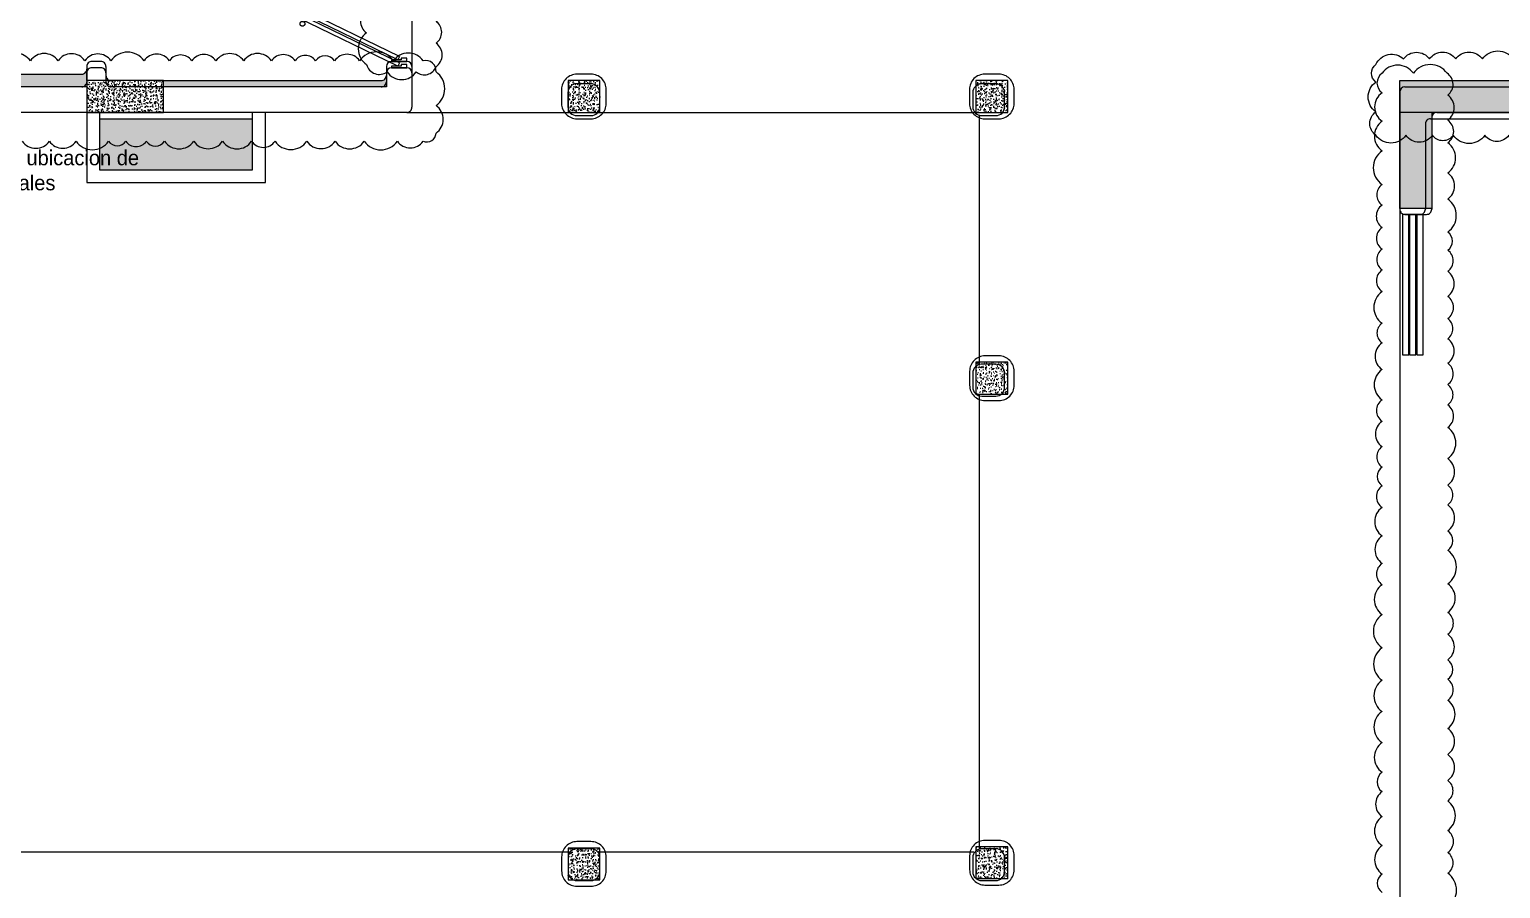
# Model space of a CAD drawing. Header units: metres. Extents: x -232 to 581, y 30 to 789.
# Drawn here: x 102.72 to 114.26, y 665.32 to 672.06 of the extents above; entities that cross this region are included whole.
import ezdxf

# ---------------------------------------------------------------- set-up
doc = ezdxf.new("R2010")
doc.units = ezdxf.units.M
for name, color, linetype, lineweight in [('A-DOOR', 35, 'Continuous', 5), ('A-WALL', 250, 'Continuous', 20), ('baños', 140, 'Continuous', 0), ('Columnas', 7, 'Continuous', 18)]:
    doc.layers.add(name, color=color, linetype=linetype, lineweight=lineweight)
doc.layers.add('HATCH', color=8, linetype='Continuous')
doc.layers.add('PISO', color=7, linetype='Continuous', lineweight=5, true_color=0xe6e6e6)
doc.layers.add('RELLENO SECCION', color=8, linetype='Continuous', lineweight=0, transparency=0.4)
doc.styles.get("Standard").update_dxf_attribs({"font": 'arial.ttf'})
pattern_1 = [(49.99999999999999, (109.5950523051869, -7.243447285351294), (0.05829909407872129, -0.005100507372448988), [0.006096000000000001, -0.067056]), (355, (109.5950523051869, -7.243447285351294), (-0.01127789485599019, 0.06113819047649125), [0.004876800000000001, -0.05364498693440001]), (100.4514447, (109.5999105474269, -7.243872326471319), (0.04702119906891305, 0.05603768061190244), [0.005180802815999999, -0.05698887827199999]), (46.18420000000001, (109.5950523051869, -7.227191285351296), (0.08674529308548158, -0.01345354493847269), [0.009144000000000001, -0.100584]), (96.63555760999992, (109.6022810731869, -7.228312405351289), (0.07596932289648096, 0.07917635987127089), [0.0077712074048, -0.08548339461120001]), (351.1841511700001, (109.5950523051869, -7.227191285351296), (0.07596932290079265, 0.07917635986737045), [0.007315189462400001, -0.0804671142144]), (21, (109.6031803051869, -7.231255285351267), (0.0485166052061224, -0.03272486341986804), [0.006096000000000001, -0.067056]), (326.0000000000001, (109.6031803051869, -7.231255285351267), (0.01977664907124706, 0.05894014915914217), [0.004876800000000001, -0.0536448]), (71.45144499999999, (109.6072233556189, -7.233982357319292), (0.06829325416918917, 0.02621528604348968), [0.005180802816000001, -0.056988780032]), (37.50000000000001, (109.5950523051869, -7.243447285351294), (0.0009883530401893813, 0.027057612439409), [0, -0.05299456, 0, -0.05445760000000001, 0, -0.05384800000000001]), (7.499999999999999, (109.5950523051869, -7.243447285351294), (0.02138229200329784, 0.03205778394179824), [0, -0.03104896, 0, -0.05177536000000001, 0, -0.0205232]), (327.5, (109.5769268651869, -7.243447285351294), (0.04338899045339885, -0.001833198077655502), [0, -0.02032, 0, -0.06339840000000001, 0, -0.0841248]), (317.5, (109.5687988651869, -7.243447285351294), (0.04740133804352578, 0.00813647713066657), [0, -0.026416, 0, -0.04210304, 0, -0.0597408])]

# ---------------------------------------------------------------- blocks, each defined once
blk = doc.blocks.new('puerta 1.00')
at = {"layer": 'A-DOOR'}
for p, q in [((-0.1499909777825792, -0.01249999999998863), (-0.9369131065861893, -0.3949003899592327)), ((-0.1376018300305759, -0.03799499105906534), (-0.9245239588341292, -0.4203953810183521)), ((-0.1376018300305759, -0.03799499105906534), (-0.1499909777825792, -0.01249999999998863)), ((-0.9369131065861893, -0.3949003899592185), (-0.9245239588341292, -0.4203953810182952)), ((-0.8945933787151716, -0.3743353558235185), (-0.8995626804436938, -0.3641092849366885)), ((-0.8776654875668441, -0.3661093421694943), (-0.8826347892953663, -0.3558832712826359)), ((-0.8822042309632252, -0.3998303468828937), (-0.8772349292346462, -0.4100564177697379)), ((-0.8652763398148409, -0.391604333228571), (-0.8603070380863755, -0.4018304041154153))]:
    blk.add_line(p, q, dxfattribs=at)
for points in [[(-0.08000000000000003, 0), (-0.07999999999977266, -0.02502577938815875), (-0.1250000000001364, -0.02502577938815875), (-0.1250000000001364, -0.01249999999998863), (-0.2000000000002728, -0.01249999999998863), (-0.2000000000002728, 0), (-0.08000000000000003, 0)], [(-0.08000000000000003, -0.949999999999676), (-0.07999999999977266, -0.9249742206115172), (-0.1250000000001364, -0.9249742206115172), (-0.1250000000001364, -0.9374999999996874), (-0.2000000000002728, -0.9374999999996874), (-0.2000000000002728, -0.949999999999676), (-0.08000000000000003, -0.949999999999676)]]:
    blk.add_lwpolyline(points, dxfattribs=at)
blk.add_arc((0.0366406024470507, 0.1601847667154885), 1.12290276596214, 211.1335814021241, 257.8342745107439, dxfattribs=at)
for points in [[(-0.8982293876285894, -0.3641570476290497), (-0.9032723932726299, -0.3641552480922314), (-0.9120053357341931, -0.3591091255589873), (-0.9170452244890726, -0.3503725840241714), (-0.9170416254155498, -0.3402865727359341), (-0.9119955028824052, -0.3315536302744846), (-0.9032589613473192, -0.3265137415195056), (-0.8931729500592382, -0.3265173405931563), (-0.8844400075977319, -0.3315634631261162), (-0.8794001188427956, -0.3403000046612163), (-0.8794037179163752, -0.3503860159494536), (-0.8844498404495198, -0.3591189584108889), (-0.8931863819846058, -0.3641588471658821), (-0.8982293876285894, -0.3641570476290497)], [(-0.8616537628267338, -0.4394241479959078), (-0.8666967684707743, -0.4394223484592317), (-0.8754297109322806, -0.4343762259259734), (-0.8804695996872169, -0.4256396843908874), (-0.8804660006136942, -0.4155536731029486), (-0.8754198780805496, -0.4068207306414706), (-0.8666833365455204, -0.4017808418864917), (-0.8565973252574395, -0.4017844409598581), (-0.8478643827958763, -0.4068305634931022), (-0.8428244940409968, -0.4155671050282024), (-0.8428280931145196, -0.4256531163161554), (-0.8478742156476073, -0.4343860587779034), (-0.8566107571826933, -0.4394259475325839), (-0.8616537628267338, -0.4394241479959078)]]:
    blk.add_open_spline(points, degree=2, dxfattribs=at)
blk = doc.blocks.new('27.11.2025 LN09 1ER NIVEL')
at = {"layer": 'A-DOOR', "color": 18, "true_color": 0x000000}
for points in [[(190.3034836470907, 103.3441167760703), (190.3534836470907, 103.3441167760703), (190.3534836470907, 104.4441167760702), (190.3034836470907, 104.4441167760702)], [(190.3584955081159, 103.3441167760703), (190.4084955081159, 103.3441167760703), (190.4084955081159, 104.4441167760702), (190.3584955081159, 104.4441167760702)], [(190.4165422468469, 103.3441167760703), (190.4665422468469, 103.3441167760703), (190.4665422468469, 104.4441167760702), (190.4165422468469, 104.4441167760702)]]:
    blk.add_lwpolyline(points, close=True, dxfattribs=at)
at = {"layer": 'A-WALL', "color": 18, "true_color": 0x000000}
for p, q in [((180.0937547047405, 105.5941170724574), (180.0237547047405, 105.5941170724574)), ((182.4937547047404, 105.5941170724576), (182.3737547047407, 105.5941170724576)), ((179.9837547047405, 105.5541170724573), (179.9837547047405, 105.4841170724235)), ((180.1337547047405, 105.5541170724573), (180.1337547047404, 105.4841170724577)), ((182.3337547047407, 105.5541170724576), (182.3337547047407, 105.4841170724566)), ((182.3337547047408, 105.5241170724577), (182.3337547047407, 105.5141170724565)), ((182.5337547047404, 105.5541170724576), (182.5337547047408, 105.2841170724577)), ((179.943754704695, 105.4441170724234), (177.8158354598652, 105.4441170748479)), ((182.2937547047407, 105.4441170724566), (180.1737547047404, 105.4441170724576)), ((190.28375467554, 105.4041170724576), (190.2837546755399, 104.4841167760712)), ((190.32375467554, 105.4441170724576), (191.1437546755396, 105.4441170724576)), ((182.4937547047408, 105.2441170724576), (177.81375467554, 105.24411707246)), ((190.4837546755398, 105.1541170724576), (190.4837546755399, 104.4841167760712)), ((190.5237546755398, 105.1941170724576), (191.5188035534034, 105.1941170724576))]:
    blk.add_line(p, q, dxfattribs=at)
at = {"layer": 'A-WALL', "color": 18, "true_color": 0x000000, "transparency": 33554684}
for p, q in [((190.3237546755399, 104.4441167760713), (190.4437546755399, 104.4441167760713)), ((190.4137546755397, 104.4441170725041), (190.3537546755396, 104.4441170725041))]:
    blk.add_line(p, q, dxfattribs=at)
at = {"layer": 'A-WALL', "color": 18, "true_color": 0x000000}
for points in [[(183.8281546755404, 105.2190809478255), (183.9381546755403, 105.2190809478255, 0.414213562373095), (184.0081546755403, 105.2890809478256), (184.0081546755403, 105.3990809478256, 0.414213562373095), (183.9381546755403, 105.4690809478255), (183.8281546755404, 105.4690809478255, 0.414213562373095), (183.7581546755403, 105.3990809478256), (183.7581546755403, 105.2890809478256, 0.414213562373095)], [(187.0037546768412, 105.2190809647451), (187.1137546768411, 105.2190809647451, 0.414213562373095), (187.1837546768412, 105.289080964745), (187.1837546768412, 105.3990809647452, 0.414213562373095), (187.1137546768411, 105.4690809647451), (187.0037546768412, 105.4690809647451, 0.414213562373095), (186.9337546768412, 105.3990809647452), (186.9337546768412, 105.289080964745, 0.414213562373095)], [(187.0037546768412, 103.0191651892746), (187.1137546768411, 103.0191651892746, 0.414213562373095), (187.1837546768412, 103.0891651892747), (187.1837546768412, 103.1991651892747, 0.414213562373095), (187.1137546768411, 103.2691651892746), (187.0037546768412, 103.2691651892746, 0.414213562373095), (186.9337546768412, 103.1991651892747), (186.9337546768412, 103.0891651892747, 0.414213562373095)], [(183.8287546755404, 99.21907825632945), (183.9387546755403, 99.21907825632945, 0.414213562373095), (184.0087546755403, 99.28907825632939), (184.0087546755403, 99.3990782563294, 0.414213562373095), (183.9387546755403, 99.46907825632945), (183.8287546755404, 99.46907825632945, 0.414213562373095), (183.7587546755403, 99.3990782563294), (183.7587546755403, 99.28907825632939, 0.414213562373095)], [(187.0037546768399, 99.21907825632945), (187.1137546768398, 99.21907825632945, 0.414213562373095), (187.1837546768398, 99.28907825632939), (187.1837546768398, 99.3990782563294, 0.414213562373095), (187.1137546768398, 99.46907825632945), (187.0037546768399, 99.46907825632945, 0.414213562373095), (186.9337546768398, 99.3990782563294), (186.9337546768398, 99.28907825632939, 0.414213562373095)]]:
    blk.add_lwpolyline(points, format="xyb", close=True, dxfattribs=at)
for centre, start, end in [((180.0237547047405, 105.5541170724573), 90, 180.0000000000651), ((180.0937547047405, 105.5541170724573), 359.9999999999349, 90), ((182.3737547047407, 105.5541170724576), 90, 180), ((182.4937547047404, 105.5541170724576), 7.816531185164739e-11, 90), ((179.9437547047405, 105.4841170724235), 269.9999999347222, 5.862398388873555e-11), ((180.1737547047404, 105.4841170724577), 179.9999999999349, 269.9999999999707), ((182.2937547047407, 105.4841170724566), 269.9999999999707, 0), ((190.32375467554, 105.4041170724576), 90.00000000000325, 179.9999999999935), ((182.4937547047408, 105.2841170724575), 269.9999999999707, 7.816531185164739e-11), ((190.5237546755398, 105.1541170724576), 90, 180.0000000000065), ((190.3237546755399, 104.4841167760712), 179.9999999999935, 270), ((190.4437546755399, 104.4841167760712), 270, 6.513775987637282e-12)]:
    blk.add_arc(centre, 0.04, start, end, dxfattribs=at)
at = {"layer": 'PISO', "color": 18, "true_color": 0x000000}
for p, q in [((182.5337547047406, 106.5841170724576), (182.5337547047405, 105.5541170724576)), ((182.4937547047408, 105.2441170724576), (183.7783752921691, 105.2441170724577)), ((183.9879340589115, 105.244117072458), (186.950135664567, 105.2441170724582)), ((186.9837546755405, 105.2262490016244), (186.9837546755404, 103.2625366375938)), ((190.2837546755399, 104.4841167760709), (190.2837546755392, 98.00411707250396)), ((186.9837546755403, 103.0318355732745), (186.9837546755401, 99.47599965114932)), ((178.3895746640172, 99.44407825632982), (183.7751356490663, 99.44407825632959)), ((183.9923737020144, 99.44407825632959), (186.943225930733, 99.44407825632948))]:
    blk.add_line(p, q, dxfattribs=at)
at = {"layer": 'A-DOOR', "color": 18, "true_color": 0x000000, "xscale": -1, "rotation": 180}
blk.add_blockref('puerta 1.00', (182.5737547047409, 105.5941170724579), dxfattribs=at)
blk = doc.blocks.new('20.03.2026 LN 09 PRIMER NIVEL ARQ')
at = {"layer": 'HATCH'}
h = blk.add_hatch(dxfattribs=at)
h.set_pattern_fill('AR-CONC', color=1, scale=0.00032)
h.set_pattern_definition(pattern_1)
h.paths.add_polyline_path([(-0.635371970076335, -48.24316608860431), (-0.635371970076335, -48.49316608860431), (-0.03537197007634063, -48.49316608860431), (-0.03537197007634063, -48.24316608860431)])
h = blk.add_hatch(dxfattribs=at)
h.set_pattern_fill('AR-CONC', color=1, scale=0.00032)
h.set_pattern_definition(pattern_1)
h.paths.add_polyline_path([(3.138981071425746, -48.49316608859351), (3.388981071425746, -48.49316608859351), (3.388981071425746, -48.24316608859351), (3.138981071425746, -48.24316608859351)])
h = blk.add_hatch(dxfattribs=at)
h.set_pattern_fill('AR-CONC', color=1, scale=0.00032)
h.set_pattern_definition(pattern_1)
h.paths.add_polyline_path([(6.338981072726654, -48.49316608859442), (6.588981072726654, -48.49316608859442), (6.588981072726654, -48.24316608859442), (6.338981072726654, -48.24316608859442)])
h = blk.add_hatch(dxfattribs=at)
h.set_pattern_fill('AR-CONC', color=1, scale=0.00032)
h.set_pattern_definition(pattern_1)
h.paths.add_polyline_path([(9.913863998905157, -49.24766638499136), (9.663863998904418, -49.24766638499136), (9.663863998904304, -48.24316608860443), (10.81398107150403, -48.24316608860431), (10.81398107150403, -48.49316608860397), (9.913863998923347, -48.49316608860397)])
h = blk.add_hatch(dxfattribs=at)
h.set_pattern_fill('AR-CONC', color=1, scale=0.00032)
h.set_pattern_definition(pattern_1)
h.paths.add_polyline_path([(6.338981072726597, -50.7028655488499), (6.588981072726597, -50.7028655488499), (6.588981072726597, -50.4528655488499), (6.338981072726597, -50.4528655488499)])
h = blk.add_hatch(dxfattribs=at)
h.set_pattern_fill('AR-CONC', color=1, scale=0.00032)
h.set_pattern_definition(pattern_1)
h.paths.add_polyline_path([(3.138981071425746, -54.51270490473212), (3.388981071425746, -54.51270490473212), (3.388981071425746, -54.26270490473212), (3.138981071425746, -54.26270490473212)])
h = blk.add_hatch(dxfattribs=at)
h.set_pattern_fill('AR-CONC', color=1, scale=0.00032)
h.set_pattern_definition(pattern_1)
h.paths.add_polyline_path([(6.338981072725261, -54.50286554884974), (6.588981072725261, -54.50286554884974), (6.588981072725261, -54.25286554884974), (6.338981072725261, -54.25286554884974)])
at = {"layer": 'PISO', "transparency": 33554554}
h = blk.add_hatch(color=1, dxfattribs=at)
h.set_gradient(color1=(122, 175, 223), color2=(173, 221, 247), rotation=90.00000000000003)
h.paths.add_polyline_path([(-0.5353719700762838, -48.54316608860393), (-0.5353719700763406, -48.94316608860424), (0.6646280299236764, -48.94316608860424), (0.6646280299237333, -48.54316608860415)])
at = {"layer": 'RELLENO SECCION'}
h = blk.add_hatch(color=1, dxfattribs=at)
h.dxf.hatch_style = 1
h.paths.add_polyline_path([(-2.803938144228795, -48.29316608621377), (-0.635371970076335, -48.29316608621377), (-0.635371970076335, -48.24316608860443), (-0.6360230326459941, -48.1525910700675, -0.4184304789436513), (-0.6760188993534939, -48.19316608860333), (-3.936018928554176, -48.19316608860333), (-3.936018928554176, -48.29316608754527)])
h = blk.add_hatch(color=1, dxfattribs=at)
h.dxf.hatch_style = 1
edge = h.paths.add_edge_path()
edge.add_arc((1.673981100646699, -48.20316847285255), 0.04000000000000625, 270.625583846438, 359.9999999999898, ccw=False)
edge.add_line((1.674417831883886, -48.24316608860431), (-0.03537197007635484, -48.24316608860431))
edge.add_line((-0.03537197007634063, -48.24316608860431), (-0.03537197007634063, -48.29316608860391))
edge.add_line((-0.03537197007634063, -48.29316608860393), (1.713981100646691, -48.29316608860503))
edge.add_line((1.713981100646691, -48.29316608860506), (1.713981100646706, -48.2031684728526))
at = {"color": 1}
blk.add_line((-0.5353719700762838, -48.54316608860393), (0.6646280299237333, -48.54316608860415), dxfattribs=at)
blk.add_lwpolyline([(-0.635371970076335, -49.04316608860427), (0.7646280299236707, -49.04316608860427), (0.7646280299236707, -48.49316608860431), (-0.635371970076335, -48.49316608860431)], close=True, dxfattribs=at)
blk.add_lwpolyline([(-0.5353719700762838, -48.49316608860431), (-0.5353719700763406, -48.94316608860424), (0.6646280299236764, -48.94316608860424), (0.6646280299237333, -48.49316608860431)], dxfattribs=at)
at = {"layer": 'A-DOOR', "color": 1}
for points in [[(9.683710042996722, -50.39316638499133), (9.733710042996734, -50.39316638499133), (9.733710042996734, -49.29316638499131), (9.683710042996722, -49.29316638499131)], [(9.73872190402193, -50.39316638499133), (9.78872190402194, -50.39316638499133), (9.78872190402194, -49.29316638499131), (9.73872190402193, -49.29316638499131)], [(9.796768642752852, -50.39316638499133), (9.846768642752863, -50.39316638499133), (9.846768642752863, -49.29316638499131), (9.796768642752852, -49.29316638499131)]]:
    blk.add_lwpolyline(points, close=True, dxfattribs=at)
at = {"layer": 'A-WALL', "color": 1}
for p, q in [((-0.5260188993535166, -48.09316608856955), (-0.5960188993535382, -48.09316608856955)), ((1.873981100646432, -48.09316608856909), (1.75398110064674, -48.09316608856909)), ((-3.936018928554176, -48.19316608860333), (-0.6760188993534939, -48.19316608860333)), ((-0.6360188993535303, -48.13316608856951), (-0.6360188993534734, -48.15316608860337)), ((-0.635371970076335, -48.24316608860431), (-0.6360188993534734, -48.15316608860337)), ((-0.4860188993534962, -48.13316608856951), (-0.4860188993535814, -48.20316608860435)), ((1.71398110064672, -48.13316608856906), (1.713981100646691, -48.29316608860506)), ((1.913981100646424, -48.13316608856906), (1.913981100646794, -48.45316608860401)), ((-0.635371970076335, -48.29316608621377), (-2.803938144228795, -48.29316608621377)), ((-0.03537197007634063, -48.24316608860431), (1.674417831883886, -48.24316608860431)), ((1.713981100646691, -48.29316608860506), (-0.03537197007634063, -48.29316608860393)), ((9.663981071446017, -48.333166088604), (9.663981071445875, -49.25316638499032)), ((1.873981100646773, -48.49316608860397), (-2.80601892855401, -48.4931660886017)), ((9.913863998920192, -48.58316608860525), (9.913863998920277, -49.25316638499157)), ((9.953863998920212, -48.49316608860397), (10.89902994930935, -48.49316608860397))]:
    blk.add_line(p, q, dxfattribs=at)
at = {"layer": 'A-WALL', "color": 1, "transparency": 33554684}
for p, q in [((9.703981071445867, -49.2931663849904), (9.873863998919319, -49.29316638499154)), ((9.7939810714457, -49.29316608855743), (9.733981071445584, -49.29316608855743))]:
    blk.add_line(p, q, dxfattribs=at)
at = {"layer": 'A-WALL', "color": 1}
for points in [[(3.208381071446382, -48.54316608859347), (3.318381071446254, -48.54316608859347, 0.4142135623730638), (3.438381071446315, -48.42316608859346), (3.438381071446315, -48.31316608859345, 0.4142135623730638), (3.318381071446254, -48.19316608859344), (3.208381071446354, -48.19316608859344, 0.4142135623730638), (3.088381071446321, -48.31316608859345), (3.088381071446321, -48.42316608859346, 0.4142135623730638)], [(6.408381072747289, -48.54316608859438), (6.518381072747161, -48.54316608859438, 0.4142135623730638), (6.638381072747222, -48.42316608859437), (6.638381072747222, -48.31316608859436, 0.4142135623730638), (6.518381072747161, -48.19316608859435), (6.408381072747261, -48.19316608859435, 0.4142135623730638), (6.288381072747228, -48.31316608859436), (6.288381072747228, -48.42316608859437, 0.4142135623730638)], [(6.408981072726647, -50.75286554884997), (6.518981072726547, -50.75286554884997, 0.4142135623730638), (6.63898107272658, -50.63286554884996), (6.63898107272658, -50.52286554884995, 0.4142135623730638), (6.518981072726518, -50.40286554884995), (6.408981072726647, -50.40286554884995, 0.4142135623730638), (6.288981072726585, -50.52286554884995), (6.288981072726585, -50.63286554884996, 0.4142135623730638)], [(3.208981071425796, -54.56270490473219), (3.318981071425696, -54.56270490473219, 0.4142135623730638), (3.438981071425729, -54.44270490473218), (3.438981071425729, -54.33270490473217, 0.4142135623730638), (3.318981071425668, -54.21270490473216), (3.208981071425796, -54.21270490473216, 0.4142135623730638), (3.088981071425735, -54.33270490473217), (3.088981071425735, -54.44270490473218, 0.4142135623730638)], [(6.408981072725339, -54.55286554884981), (6.518981072725211, -54.55286554884981, 0.4142135623730638), (6.638981072725244, -54.4328655488498), (6.638981072725244, -54.32286554884979, 0.4142135623730638), (6.518981072725182, -54.20286554884979), (6.408981072725311, -54.20286554884979, 0.4142135623730638), (6.288981072725278, -54.32286554884979), (6.288981072725278, -54.4328655488498, 0.4142135623730638)]]:
    blk.add_lwpolyline(points, format="xyb", close=True, dxfattribs=at)
for centre, start, end in [((-0.5960188993535382, -48.13316608856951), 90, 180.0000000000651), ((-0.5260188993535166, -48.13316608856951), 359.9999999999349, 90), ((1.75398110064674, -48.13316608856906), 90, 180), ((1.873981100646432, -48.13316608856906), 7.816531185164739e-11, 90), ((-0.6760188993534939, -48.15316608860337), 269.9999999347206, 5.862398388873555e-11), ((-0.4460188993535894, -48.20316608860435), 179.9999999999414, 269.9999999999707), ((1.673981100646699, -48.20316847285255), 269.9999999999707, 0), ((1.873981100646802, -48.45316608860401), 269.9999999999707, 7.816531185164739e-11), ((9.953867320079468, -48.53316608846603), 90.00475721020926, 180.000000000013), ((9.703981071445867, -49.25316638499032), 179.9999999999935, 270), ((9.873863998920285, -49.25316638499157), 270, 6.513775987637282e-12)]:
    blk.add_arc(centre, 0.04, start, end, dxfattribs=at)
at = {"layer": 'Columnas', "color": 1}
for points in [[(-0.635371970076335, -48.24316608860431), (-0.635371970076335, -48.49316608860431), (-0.03537197007634063, -48.49316608860431), (-0.03537197007634063, -48.24316608860431)], [(3.138981071425746, -48.49316608859351), (3.388981071425746, -48.49316608859351), (3.388981071425746, -48.24316608859351), (3.138981071425746, -48.24316608859351)], [(6.338981072726654, -48.49316608859442), (6.588981072726654, -48.49316608859442), (6.588981072726654, -48.24316608859442), (6.338981072726654, -48.24316608859442)], [(9.663863998904304, -48.24316608860443), (10.81398107150403, -48.24316608860443), (10.81398107150403, -48.49316608860397), (9.663863998904304, -48.49316608860397)], [(6.338981072726597, -50.7028655488499), (6.588981072726597, -50.7028655488499), (6.588981072726597, -50.4528655488499), (6.338981072726597, -50.4528655488499)], [(3.138981071425746, -54.51270490473212), (3.388981071425746, -54.51270490473212), (3.388981071425746, -54.26270490473212), (3.138981071425746, -54.26270490473212)], [(6.338981072725261, -54.50286554884974), (6.588981072725261, -54.50286554884974), (6.588981072725261, -54.25286554884974), (6.338981072725261, -54.25286554884974)]]:
    blk.add_lwpolyline(points, close=True, dxfattribs=at)
blk.add_lwpolyline([(9.913863998905157, -49.24766638499136), (9.663863998904418, -49.24766638499136), (9.663863998904304, -48.24316608860443), (10.81398107150403, -48.24316608860431), (10.81398107150403, -48.49316608860397), (9.913863998923347, -48.49316608860397), (9.913863998905157, -49.24766638499136)], dxfattribs=at)
at = {"layer": 'PISO', "color": 1}
for p, q in [((1.913981100646595, -47.10316608856908), (1.913981100646481, -48.13316608856906)), ((1.873981100646773, -48.49316608860397), (3.110913128005762, -48.49316608860397)), ((3.415849014887129, -48.49316608860363), (6.310913129305675, -48.4931660886034)), ((6.36398107144646, -48.53464989856013), (6.363981071446347, -50.41162257206133)), ((9.663981071445875, -49.25316638499078), (9.663981071445221, -55.7331660885576)), ((6.36398107144629, -50.74410852563847), (6.363981071446119, -54.21162257206072)), ((-2.172574989244367, -54.29320490473185), (3.095668450769494, -54.29320490473208)), ((3.432293692081998, -54.29320490473208), (6.292704479248641, -54.29320490473219))]:
    blk.add_line(p, q, dxfattribs=at)
at = {"layer": 'A-DOOR', "color": 1, "xscale": -1, "rotation": 180}
blk.add_blockref('puerta 1.00', (1.953981100646899, -48.09316608856875), dxfattribs=at)
at = {"layer": 'baños', "color": 1, "linetype": 'Continuous'}
for tag, p in [('TRADENAME', (-12.06114936981487, -62.07078183069393)), ('MODELNUMBER', (-12.06114936975916, -62.07073949872006)), ('PRODUCT', (-12.06114936987058, -62.07082416266803)), ('MATERIAL', (-12.06114936992651, -62.07086649464213))]:
    blk.add_attdef(tag, p, '', height=2.5399184405861e-05, rotation=359.9999244952277, dxfattribs=at)

msp = doc.modelspace()

# ---------------------------------------------------------------- linework, layer by layer
at = {"color": 6}
msp.add_lwpolyline([(105.3601453622668, 672.9684599143234, 0.52056705), (105.3601453622668, 672.8125591605162, 0.52056705), (105.3601453622668, 672.6062377599201, 0.52056705), (105.3601453622668, 672.4385609305897, 0.52056705), (105.3601453622668, 672.2209924419681, 0.52056705), (105.3601453622668, 672.0370716273274, 0.52056705), (105.3601453622668, 671.7873122149103, 0.52056705), (105.521423815811, 671.7299235134917, 0.52056705), (105.7507154812061, 671.7299235134917, 0.52056705), (105.9052112894106, 671.7710106596824, 0.52056705), (105.9052112894106, 671.9559609653761, 0.52056705), (105.9052112894106, 672.1264821197896, 0.52056705), (105.9052112894106, 672.3573444711391, 0.52056705), (105.9052112894106, 672.521855513753, 0.52056705), (105.9052112894106, 672.7772791615288, 0.52056705), (105.8968823729241, 672.9684599143234, 0.52056705), (105.6572347599802, 672.9684599143234, 0.52056705), (105.4571025131058, 672.9684599143234, 0.52056705)], format="xyb", close=True, dxfattribs=at)
for points in [[(102.6595016891325, 671.1863491797299, 0.52056705), (102.8726836506588, 671.1863491797299, 0.52056705), (103.0822278058556, 671.1863491797299, 0.52056705), (103.3368457649811, 671.1863491797299, 0.52056705), (103.4716724707115, 671.1863491797299, 0.52056705), (103.6325334995922, 671.1863491797299, 0.52056705), (103.7764343754734, 671.1863491797299, 0.52056705), (104.0043750881823, 671.1863491797299, 0.52056705), (104.2309119494554, 671.1863491797299, 0.52056705), (104.4589625287984, 671.1863491797299, 0.52056705), (104.642329941134, 671.1863491797299, 0.52056705), (104.8915685043225, 671.1863491797299, 0.52056705), (105.1135357274434, 671.1863491797299, 0.52056705), (105.3421804004375, 671.1863491797299, 0.52056705), (105.6019173308859, 671.1863491797299, 0.52056705), (105.8045236115951, 671.1863491797299, 0.52056705), (105.9052112894105, 671.2493424410707, 0.52056705), (105.9052112894105, 671.4663860113294, 0.52056705), (105.9052112894105, 671.7299235134911, 0.52056705), (105.8043339868563, 671.8176953599791, 0.52056705), (105.5710667769602, 671.8176953599791, 0.52056705), (105.3060969394204, 671.8176953599791, 0.52056705), (105.1092484841656, 671.8176953599791, 0.52056705), (104.9598786913863, 671.8176953599791, 0.52056705), (104.7998843881747, 671.8176953599791, 0.52056705), (104.6144376480601, 671.8176953599791, 0.52056705), (104.396389001556, 671.8176953599791, 0.52056705), (104.1791175597599, 671.8176953599791, 0.52056705), (103.9889384161093, 671.8176953599791, 0.52056705), (103.814177223446, 671.8176953599791, 0.52056705), (103.6148750800293, 671.8176953599791, 0.52056705), (103.355370090253, 671.8176953599791, 0.52056705), (103.1506641360918, 671.8176953599791, 0.52056705), (102.9408147958003, 671.8176953599791, 0.52056705), (102.7231405096791, 671.8176953599791, 0.52056705), (102.5018772468435, 671.8176953599791, 0.52056705)], [(114.3205114074017, 671.2330669649982, -0.52056705), (114.1327574679707, 671.2330669649982, -0.52056705), (113.8851221438133, 671.2330669649982, -0.52056705), (113.720936631967, 671.2330669649982, -0.52056705), (113.5140536907966, 671.2330669649982, -0.52056705), (113.278150857026, 671.2330669649982, -0.52056705), (113.278150857026, 671.4167965303129, -0.52056705), (113.278150857026, 671.6506619029948, -0.52056705), (113.278150857026, 671.7882312054434, -0.52056705), (113.4947402375372, 671.8318019453786, -0.52056705), (113.6979202662246, 671.8318019453786, -0.52056705), (113.9039283434568, 671.8318019453786, -0.52056705), (114.1130126864441, 671.8318019453786, -0.52056705), (114.3565097007166, 671.8318019453786, -0.52056705)], [(113.8415501140055, 665.178392204256, 0.52056705), (113.8415501140055, 665.4447252018857, 0.52056705), (113.8415501140055, 665.6075353462383, 0.52056705), (113.8415501140055, 665.7802782481416, 0.52056705), (113.8415501140055, 666.012019532564, 0.52056705), (113.8415501140055, 666.1729863589442, 0.52056705), (113.8415501140055, 666.376524471476, 0.52056705), (113.8415501140055, 666.5815722329434, 0.52056705), (113.8415501140055, 666.8011183209791, 0.52056705), (113.8415501140055, 666.966650716377, 0.52056705), (113.8415501140055, 667.1194711352944, 0.52056705), (113.8415501140055, 667.3202829276464, 0.52056705), (113.8415501140055, 667.4907511833102, 0.52056705), (113.8415501140055, 667.7152046476696, 0.52056705), (113.8415501140055, 667.9773098144533, 0.52056705), (113.8415501140055, 668.1288932164532, 0.52056705), (113.8415501140055, 668.3343723061878, 0.52056705), (113.8415501140055, 668.4889302455781, 0.52056705), (113.8415501140055, 668.6972048307806, 0.52056705), (113.8415501140055, 668.9416702990871, 0.52056705), (113.8415501140055, 669.1183073627997, 0.52056705), (113.8415501140055, 669.2779557895705, 0.52056705), (113.8415501140055, 669.4446967179435, 0.52056705), (113.8415501140055, 669.637602181774, 0.52056705), (113.8415501140055, 669.7955822633602, 0.52056705), (113.8415501140055, 669.9700179252558, 0.52056705), (113.8415501140055, 670.1662071807059, 0.52056705), (113.8415501140055, 670.3318942032183, 0.52056705), (113.8415501140055, 670.4738012031471, 0.52056705), (113.8415501140055, 670.732573748696, 0.52056705), (113.8415501140055, 670.9385085815055, 0.52056705), (113.8415501140055, 671.1734563439901, 0.52056705), (113.8415501140055, 671.3519692787517, 0.52056705), (113.8415501140055, 671.5482602625667, 0.52056705), (113.8361074802146, 671.7194465542191, 0.52056705), (113.5721223732472, 671.7194465542191, 0.52056705), (113.3263143884153, 671.7194465542191, 0.52056705), (113.3263143884153, 671.5666953105898, 0.52056705), (113.3263143884153, 671.343425964398, 0.52056705), (113.3263143884153, 671.1112859047852, 0.52056705), (113.3263143884153, 670.8464869708985, 0.52056705), (113.3263143884153, 670.6856422185562, 0.52056705), (113.3263143884153, 670.5104415593563, 0.52056705), (113.3263143884153, 670.3395419754254, 0.52056705), (113.3263143884153, 670.1775660036652, 0.52056705), (113.3263143884153, 670.006739664157, 0.52056705), (113.3263143884153, 669.7585305920213, 0.52056705), (113.3263143884153, 669.6048353091657, 0.52056705), (113.3263143884153, 669.3954091588721, 0.52056705), (113.3263143884153, 669.1583535846664, 0.52056705), (113.3263143884153, 668.9894804297646, 0.52056705), (113.3263143884153, 668.7909758367289, 0.52056705), (113.3263143884153, 668.6309164273638, 0.52056705), (113.3263143884153, 668.4840084610155, 0.52056705), (113.3263143884153, 668.3141058150608, 0.52056705), (113.3263143884153, 668.0914712538661, 0.52056705), (113.3263143884153, 667.8758233967741, 0.52056705), (113.3263143884153, 667.7085168586921, 0.52056705), (113.3263143884153, 667.4745619650491, 0.52056705), (113.3263143884153, 667.2133031782615, 0.52056705), (113.3263143884153, 666.9587014956744, 0.52056705), (113.3263143884153, 666.7141180224646, 0.52056705), (113.3263143884153, 666.4701408503097, 0.52056705), (113.3263143884153, 666.2371055810855, 0.52056705), (113.3263143884153, 666.0853797593746, 0.52056705), (113.3263143884153, 665.890134543151, 0.52056705), (113.3263143884153, 665.6625722599596, 0.52056705), (113.3263143884153, 665.4388431015584, 0.52056705), (113.3263143884153, 665.2947672528895, 0.52056705)]]:
    msp.add_lwpolyline(points, format="xyb", dxfattribs=at)

# ---------------------------------------------------------------- block references
at = {"color": 1}
for name, p in [('20.03.2026 LN 09 PRIMER NIVEL ARQ', (103.801780673263, 719.9056624372779)), ('27.11.2025 LN09 1ER NIVEL', (-76.81799293083111, 566.1683792762161))]:
    msp.add_blockref(name, p, dxfattribs=at)

# ---------------------------------------------------------------- texts
at = {"color": 6, "insert": (100.7712793131494, 671.1155066766191), "char_height": 0.1176774007627281, "attachment_point": 1}
msp.add_mtext_dynamic_manual_height_columns('\\pxqc;{\\fCentury Gothic|b0|i0|c0|p34;Recrecidos realizados por ubicacion de elementos verticales }', width=2.862669886715713, gutter_width=0.08686156270469177, heights=[0.5249908638069353], dxfattribs=at)

doc.saveas('drawing.dxf')
